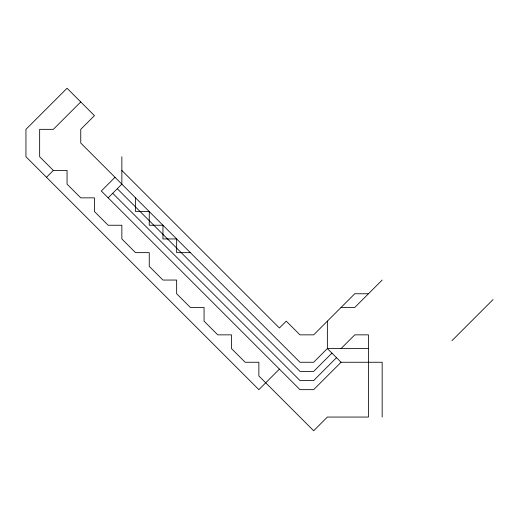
<?xml version="1.0" encoding="UTF-8"?>
<svg xmlns="http://www.w3.org/2000/svg" width="519" height="519" viewBox="0 0 519 519"><rect width="100%" height="100%" fill="white"/><g stroke="black" fill="none" stroke-linecap="round" stroke-linejoin="round"><path stroke-width="0.78" d="M80.75 101.945L53.353 129.341L39.652 129.341L39.652 156.744L53.353 170.446L67.055 170.446L67.055 184.148L80.75 197.849L94.452 197.849L94.452 211.544L108.153 225.246L121.855 225.246L121.855 238.948L135.556 252.649L149.258 252.649L149.258 266.351L162.96 280.052L176.655 280.052L176.655 293.754L190.356 307.456L204.058 307.456L204.058 321.151L217.759 334.852L231.461 334.852L231.461 348.554L245.163 362.256L258.864 362.256L258.864 375.957L313.664 430.757L327.366 417.055L368.471 417.055L368.471 334.852L354.769 334.852L341.067 348.554M46.502 177.297L53.353 170.446M115.004 177.297L101.302 190.998L299.963 389.659L313.664 389.659L341.067 362.256L382.166 362.256L382.166 417.055M108.153 197.849L121.855 184.148L121.855 156.744M279.41 369.106L258.864 389.659L25.95 156.744L25.95 129.341L67.055 88.243L94.452 115.64L80.75 129.341L80.75 143.043L299.963 362.256L313.664 362.256L327.366 348.554L368.471 348.554M382.166 280.052L354.769 307.456L341.067 307.456M331.933 353.121L313.664 371.39L299.963 371.39L117.288 188.715M336.5 357.688L313.664 380.524L299.963 380.524L112.72 193.282M451.945 340.678L493.05 299.573M190.356 252.649L176.655 252.649L176.655 238.948L162.96 238.948L162.96 225.246L149.258 225.246L149.258 211.544L135.556 211.544L135.556 197.849M368.471 293.754L354.769 293.754L313.664 334.852L299.963 334.852L286.261 321.151L279.41 328.002L121.855 170.446M341.067 362.256L327.366 348.554L327.366 321.151"/></g></svg>
